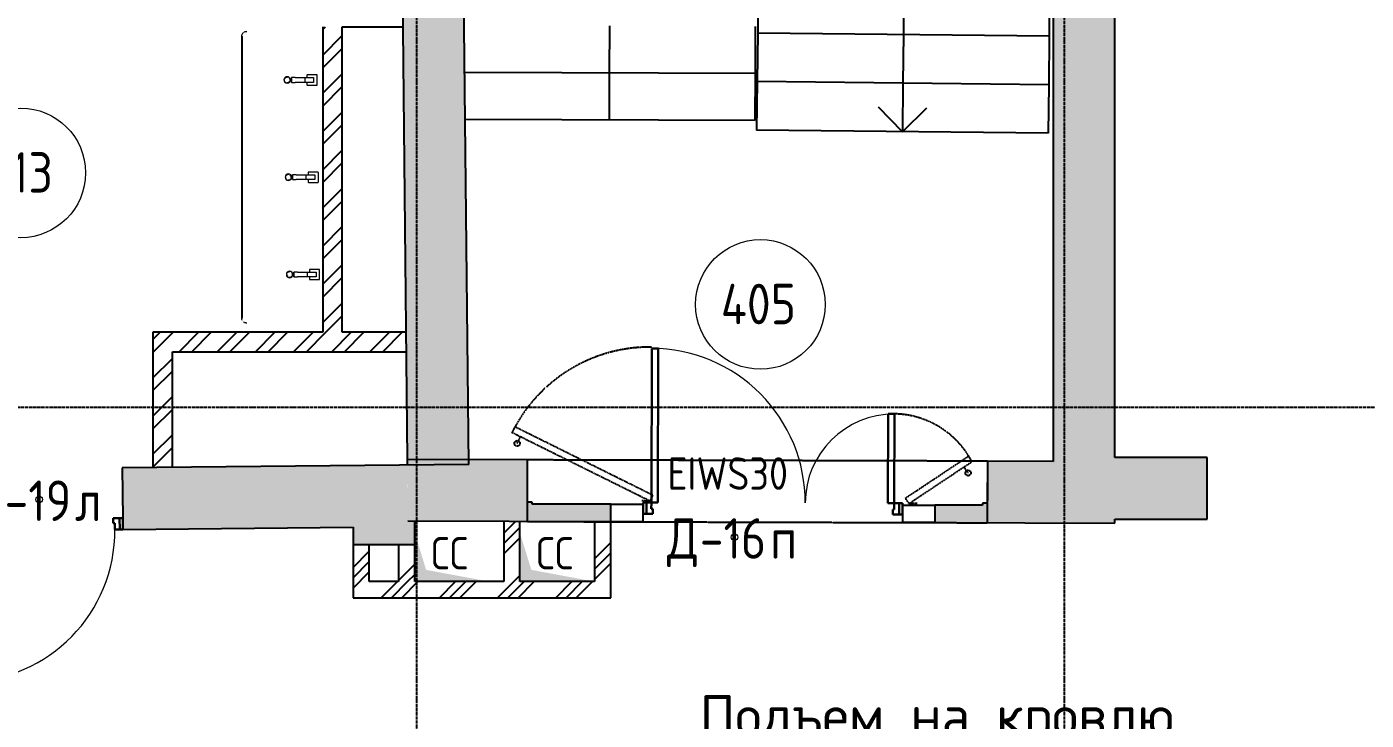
# Model space of a CAD drawing. Header units: millimetres. Extents: x -33838 to 476301, y -41806 to 120107.
# Drawn here: x 362757 to 371026, y 11475 to 15753 of the extents above; entities that cross this region are included whole.
import ezdxf
from ezdxf import colors
from ezdxf.entities.mleader import LeaderData, LeaderLine
from ezdxf.math import Vec2, Vec3

# ---------------------------------------------------------------- set-up
doc = ezdxf.new("R2010")
doc.units = ezdxf.units.MM
for name, pattern in [('ADSK_Линия сетки', [25, 20, -2.5, 0, -2.5]), ('ADSK_Сверху', [4.5, 3, -1.5]), ('ADSK_Штриховая_ш2 п1', [3, 2, -1])]:
    doc.linetypes.add(name, pattern=pattern)
for name, color, linetype, lineweight in [('Аннотация', 7, 'Continuous', 9), ('Двери', 251, 'Continuous', 18), ('Лестницы', 7, 'Continuous', 18), ('Марки дверей', 7, 'Continuous', 20), ('Марки помещений', 7, 'Continuous', 20), ('Сантехника', 251, 'Continuous', 18), ('Стрелки вверх', 7, 'Continuous', 18), ('Узлы', 7, 'Continuous', 18)]:
    doc.layers.add(name, color=color, linetype=linetype, lineweight=lineweight)
doc.layers.add('Линии', color=7, linetype='Continuous', lineweight=9, true_color=0x00a600)
doc.layers.add('Стены внутренние', color=5, linetype='Continuous', lineweight=18, true_color=0x0000ff)
doc.styles.add('GOST Common_1', font='GOST Common_0.ttf', dxfattribs={"width": 0.9, "height": 200})
doc.styles.add('GOST Common_2', font='GOST Common_0.ttf', dxfattribs={"width": 0.9, "height": 250})
doc.styles.add('ISOCPEUR', font='isocpeur.ttf', dxfattribs={"height": 250})
pattern_1 = [(45, (322754.53, 150), (-179.6051, 179.6051), []), (45, (322818.03, 150), (0, 359.2102), []), (45, (322691.03, 150), (0, 359.2102), [])]
pattern_2 = [(45, (322754.53, 150), (-117.8655, 117.8655), []), (45, (322833.11, 150), (-117.8655, 117.8655), [])]

# ---------------------------------------------------------------- blocks, each defined once
blk = doc.blocks.new('Раковина с 2-3 кранами для санузла - 500x1800 3 taps-2317887-04 План 4-го этажа')
at = {"layer": 'Сантехника'}
for p, q in [((-764.1, 503.1), (-763.2, 503.9)), ((1018.1, 499.1), (1018.9, 498.2)), ((-490, 189.1), (-460, 189.1)), ((-490, 189.1), (-490, 166.1)), ((-460, 189.1), (-490, 189.1)), ((-490, 106.5), (-490, 166.1)), ((-460, 166.1), (-460, 189.1)), ((-460, 166.1), (-460, 106.5)), ((110, 196.6), (140, 196.6)), ((110, 196.6), (110, 173.6)), ((140, 196.6), (110, 196.6)), ((110, 114), (110, 173.6)), ((140, 173.6), (140, 196.6)), ((140, 173.6), (140, 114)), ((710, 204.1), (740, 204.1)), ((710, 204.1), (710, 181.1)), ((740, 204.1), (710, 204.1)), ((710, 121.5), (710, 181.1)), ((740, 181.1), (740, 204.1)), ((740, 181.1), (740, 121.5)), ((-506.8, 91.2), (-506.8, 31.6)), ((-490, 93.1), (-504.9, 93.1)), ((-490, 71.5), (-490, 106.5)), ((-460, 106.5), (-490, 106.5)), ((-460, 106.5), (-460, 71.5)), ((-445.4, 93.1), (-460, 93.1)), ((-443.5, 31.6), (-443.5, 91.2)), ((93.2, 98.7), (93.2, 39.1)), ((109.5, 100.6), (95.1, 100.6)), ((110, 79), (110, 114)), ((140, 114), (110, 114)), ((140, 114), (140, 79)), ((154.6, 100.6), (140, 100.6)), ((156.5, 39.1), (156.5, 98.7)), ((693.2, 106.2), (693.2, 46.6)), ((710, 108.1), (695.1, 108.1)), ((710, 86.5), (710, 121.5)), ((740, 121.5), (710, 121.5)), ((710, 66.5), (710, 86.5)), ((740, 121.5), (740, 86.5)), ((754.6, 108.1), (740, 108.1)), ((740, 86.5), (740, 66.5)), ((756.5, 46.6), (756.5, 106.2)), ((-505.3, 30.1), (-445, 30.1)), ((-490, 51.5), (-490, 71.5)), ((-460, 51.5), (-490, 51.5)), ((-460, 71.5), (-460, 51.5)), ((94.7, 37.6), (155, 37.6)), ((110, 59), (110, 79)), ((140, 59), (110, 59)), ((140, 79), (140, 59)), ((694.7, 45.1), (755, 45.1)), ((740, 66.5), (710, 66.5))]:
    blk.add_line(p, q, dxfattribs=at)
at = {"layer": 'Сантехника', "flags": 128}
for points in [[(-770.4, 495.9), (-769.8, 496.9), (-769.1, 497.9), (-768.3, 498.9), (-767.6, 499.8)], [(-758.1, 507), (-757, 507.5), (-755.9, 508), (-754.7, 508.4)], [(-752.4, 509.1), (-751.3, 509.3), (-750.1, 509.6), (-748.9, 509.7), (-747.7, 509.9), (-746.5, 510), (-745.3, 510), (-745, 510)], [(995, 510), (996.2, 510), (997.4, 509.9), (998.6, 509.8), (999.8, 509.6), (1001, 509.4), (1002.1, 509.1)], [(1004.4, 508.5), (1005.6, 508.1), (1006.7, 507.6), (1007.8, 507.1), (1008.9, 506.6)], [(1010.9, 505.4), (1011.9, 504.8), (1012.9, 504.1), (1013.9, 503.3), (1014.8, 502.6)], [(-775, 480), (-775, 481.2), (-774.9, 482.4), (-774.8, 483.6), (-774.6, 484.8), (-774.4, 486), (-774.1, 487.1)], [(-773.5, 489.4), (-773.1, 490.6), (-772.6, 491.7), (-772.1, 492.8), (-771.6, 493.9)], [(1022, 493.1), (1022.5, 492), (1023, 490.9), (1023.4, 489.7)], [(1024.1, 487.4), (1024.3, 486.3), (1024.6, 485.1), (1024.7, 483.9), (1024.9, 482.7), (1025, 481.5), (1025, 480.3), (1025, 480)]]:
    blk.add_lwpolyline(points, dxfattribs=at)
at = {"layer": 'Сантехника'}
for centre, radius, start, end in [((725, 230), 20, 0, 180), ((725, 230), 18.2, 95.84531, 146.66266), ((725, 230), 18.2, 85.13096, 94.18327), ((-475, 215), 20, 0, 180), ((-475, 215), 20, 180, 360), ((-475, 215), 18.2, 165.15778, 180), ((-475, 215), 18.2, 180, 191.34075), ((-475, 215), 16.3, 175.36727, 180), ((-475, 215), 16.3, 175.36727, 180), ((-475, 215), 16.3, 180, 198.62064), ((-475, 215), 16.3, 180, 198.62064), ((-475, 215), 18.2, 208.98332, 219.73377), ((-475, 215), 18.2, 95.84531, 146.66266), ((-475, 215), 16.3, 216.87489, 225), ((-475, 215), 16.3, 216.87489, 225), ((-475, 215), 18.2, 225, 229.4056), ((-475, 215), 18.2, 232.75928, 242.71908), ((-475, 215), 18.2, 265.13096, 274.18327), ((-475, 215), 18.2, 85.13096, 94.18327), ((-475, 215), 18.2, 275.84531, 326.66266), ((-475, 215), 18.2, 52.75928, 62.71908), ((-475, 215), 16.3, 36.87489, 45), ((-475, 215), 16.3, 36.87489, 45), ((-475, 215), 18.2, 45, 49.4056), ((-475, 215), 18.2, 28.98332, 39.73377), ((-475, 215), 16.3, 0, 18.62064), ((-475, 215), 16.3, 0, 18.62064), ((-475, 215), 16.3, 355.36727, 360), ((-475, 215), 16.3, 355.36727, 360), ((-475, 215), 18.2, 345.15778, 360), ((-475, 215), 18.2, 0, 10.1859), ((125, 222.5), 20, 0, 180), ((125, 222.5), 20, 180, 360), ((125, 222.5), 18.2, 165.15778, 180), ((125, 222.5), 18.2, 180, 191.34075), ((125, 222.5), 16.3, 175.36727, 180), ((125, 222.5), 16.3, 175.36727, 180), ((125, 222.5), 16.3, 180, 197.96836), ((125, 222.5), 16.3, 180, 197.96836), ((125, 222.5), 18.2, 208.98332, 219.73377), ((125, 222.5), 18.2, 95.84531, 146.66266), ((125, 222.5), 16.3, 216.87489, 225), ((125, 222.5), 16.3, 216.87489, 225), ((125, 222.5), 18.2, 225, 229.4056), ((125, 222.5), 18.2, 232.75928, 242.71908), ((125, 222.5), 18.2, 265.13096, 274.18327), ((125, 222.5), 18.2, 85.13096, 94.18327), ((125, 222.5), 18.2, 275.84531, 326.66266), ((125, 222.5), 18.2, 52.75928, 62.71908), ((125, 222.5), 16.3, 36.87489, 45), ((125, 222.5), 16.3, 36.87489, 45), ((125, 222.5), 18.2, 45, 49.4056), ((125, 222.5), 18.2, 28.98332, 39.73377), ((125, 222.5), 16.3, 0, 18.62064), ((125, 222.5), 16.3, 0, 18.62064), ((125, 222.5), 16.3, 355.36727, 360), ((125, 222.5), 16.3, 355.36727, 360), ((125, 222.5), 18.2, 345.15778, 360), ((125, 222.5), 18.2, 0, 11.34075), ((725, 230), 20, 180, 360), ((725, 230), 18.2, 165.15778, 180), ((725, 230), 18.2, 180, 191.34075), ((725, 230), 16.3, 175.36727, 180), ((725, 230), 16.3, 175.36727, 180), ((725, 230), 16.3, 180, 198.62064), ((725, 230), 16.3, 180, 198.62064), ((725, 230), 18.2, 208.98332, 219.73377), ((725, 230), 18.2, 222.32911, 229.4056), ((725, 230), 16.3, 216.87489, 225), ((725, 230), 16.3, 216.87489, 225), ((725, 230), 18.2, 232.75928, 242.71908), ((725, 230), 18.2, 265.13096, 274.18327), ((725, 230), 18.2, 275.84531, 326.66266), ((725, 230), 18.2, 52.75928, 62.71908), ((725, 230), 16.3, 36.87489, 45), ((725, 230), 16.3, 36.87489, 45), ((725, 230), 18.2, 45, 49.4056), ((725, 230), 18.2, 28.98332, 39.73377), ((725, 230), 16.3, 0, 18.62064), ((725, 230), 16.3, 0, 18.62064), ((725, 230), 16.3, 355.36727, 360), ((725, 230), 16.3, 355.36727, 360), ((725, 230), 18.2, 345.15778, 360), ((725, 230), 18.2, 0, 11.34075), ((-504.9, 91.2), 1.87, 90, 180), ((-504.9, 91.2), 1.87, 120, 150), ((-504.9, 91.2), 1.87, 120, 150), ((-504.9, 91.2), 1.87, 120, 150), ((-445.4, 91.2), 1.87, 0, 90), ((-445.4, 91.2), 1.87, 30, 60), ((-445.4, 91.2), 1.87, 30, 60), ((-445.4, 91.2), 1.87, 30, 60), ((95.1, 98.7), 1.87, 90, 180), ((95.1, 98.7), 1.87, 120, 150), ((95.1, 98.7), 1.87, 120, 150), ((95.1, 98.7), 1.87, 120, 150), ((154.6, 98.7), 1.87, 0, 90), ((154.6, 98.7), 1.87, 30, 60), ((154.6, 98.7), 1.87, 30, 60), ((154.6, 98.7), 1.87, 30, 60), ((695.1, 106.2), 1.87, 90, 180), ((695.1, 106.2), 1.87, 120, 150), ((695.1, 106.2), 1.87, 120, 150), ((695.1, 106.2), 1.87, 120, 150), ((754.6, 106.2), 1.87, 0, 90), ((754.6, 106.2), 1.87, 30, 60), ((754.6, 106.2), 1.87, 30, 60), ((754.6, 106.2), 1.87, 30, 60), ((-505.3, 31.6), 1.49, 180, 270), ((-445, 31.6), 1.49, 270, 360), ((94.7, 39.1), 1.49, 180, 270), ((155, 39.1), 1.49, 270, 360), ((694.7, 46.6), 1.49, 180, 270), ((755, 46.6), 1.49, 270, 360)]:
    blk.add_arc(centre, radius, start, end, dxfattribs=at)
blk = doc.blocks.new('AC_Дверь_Однопольная - Д-19л 1030х2200h-1983133-04 План 4-го этажа')
at = {"layer": 'Двери', "lineweight": 30}
for p, q in [((465, 1120), (425, 1120)), ((425, 1120), (425, 190)), ((465, 190), (465, 1120)), ((-495, 190), (-515, 190)), ((-515, 190), (-515, 120)), ((-465, 190), (-495, 190)), ((-495, 190), (-495, 120)), ((-495, 120), (-495, 190)), ((-465, 150), (-465, 190)), ((425, 190), (465, 190)), ((495, 190), (465, 190)), ((465, 190), (465, 150)), ((495, 120), (495, 190)), ((515, 190), (495, 190)), ((495, 190), (495, 120)), ((515, 120), (515, 190)), ((-515, 120), (-495, 120)), ((-495, 120), (-455, 120)), ((-455, 150), (-465, 150)), ((-455, 120), (-455, 150)), ((465, 150), (455, 150)), ((455, 150), (455, 120)), ((455, 120), (495, 120)), ((495, 120), (515, 120))]:
    blk.add_line(p, q, dxfattribs=at)
at = {"layer": 'Двери'}
blk.add_arc((465, 190), 930, 90, 180, dxfattribs=at)
blk = doc.blocks.new('AC_Дверь_Двупольная - Д-16п 1500х2200h 2-2315479-04 План 4-го этажа')
at = {"layer": 'Двери', "lineweight": 30}
for p, q in [((-750, 1010), (-710, 1010)), ((-750, 60), (-750, 1010)), ((-710, 1010), (-710, 60)), ((750, 610), (710, 610)), ((710, 610), (710, 60)), ((750, 60), (750, 610)), ((-800, 60), (-780, 60)), ((-800, -10), (-800, 60)), ((-780, 60), (-750, 60)), ((-780, -10), (-780, 60)), ((-780, 60), (-780, -10)), ((-710, 60), (-750, 60)), ((-750, 60), (-750, 20)), ((-750, 20), (-740, 20)), ((-740, 20), (-740, -10)), ((710, 60), (750, 60)), ((750, 20), (740, 20)), ((740, 20), (740, -10)), ((780, 60), (750, 60)), ((750, 60), (750, 20)), ((780, -10), (780, 60)), ((800, 60), (780, 60)), ((780, 60), (780, -10)), ((800, -10), (800, 60)), ((-780, -10), (-800, -10)), ((-740, -10), (-780, -10)), ((740, -10), (780, -10)), ((780, -10), (800, -10))]:
    blk.add_line(p, q, dxfattribs=at)
at = {"layer": 'Двери'}
for centre, radius, start, end in [((-750, 60), 950, 360, 90), ((750, 60), 550, 90, 180)]:
    blk.add_arc(centre, radius, start, end, dxfattribs=at)
blk = doc.blocks.new('ADSK_Марка_Помещение_ОдноЗначение - Номер-247393-04 План 4-го этажа')
at = {"layer": 'Марки помещений'}
blk.add_circle((0, 0), 4, dxfattribs=at)
blk = doc.blocks.new('ADSK_Марка_Дверь - Типоразмер_ADSK_Марка-58376-04 План 4-го этажа')
at = {"layer": 'Марки дверей', "lineweight": 9}
blk.add_circle((0, 0), 0.2, dxfattribs=at)

msp = doc.modelspace()

# ---------------------------------------------------------------- hatches: boundary and pattern name
at = {"layer": 'Стены внутренние', "lineweight": 25, "true_color": 0x636466}
for points in [[(365486.48361, 13052.17776), (365408.22028, 20574.05859), (365028.19971, 20574.05859), (365106.14777, 13082.47853), (365445.02736, 13055.48051)], [(369474.38681, 12690.79193), (369474.38681, 20545.02004), (369296.56933, 20545.84105), (369295.89593, 20574.05859), (369094.38681, 20574.05859), (369094.38681, 12691.80844), (369367.75838, 12691.07716)], [(365847.85535, 12700.49307), (365848.87187, 13080.49171), (365486.18901, 13080.49171), (365486.48361, 13052.17776), (365106.14777, 13082.47853), (365110.1017, 12702.4666), (365801.49686, 12700.61708)], [(369094.38681, 12691.80844), (369094.38681, 13071.8098), (368687.89055, 13071.8098), (368687.19795, 12692.89769)], [(364772.10836, 12558.14186), (365152.10836, 12558.14186), (365152.10836, 12702.35423), (365110.1017, 12702.4666), (365106.14777, 13048.53149), (364772.10836, 13045.32907), (364772.10836, 12631.26895)]]:
    msp.add_hatch(color=251, dxfattribs=at).paths.add_polyline_path(points)
h = msp.add_hatch(dxfattribs=at)
h.set_pattern_fill('FP_2', color=251, style=0, pattern_type=2)
h.set_pattern_definition(pattern_2)
h.paths.add_polyline_path([(364658.55917, 13868.09966), (364704.88378, 13868.09966), (364704.88378, 15752.96205), (364584.88378, 15752.96205), (364584.88378, 13868.09966)])
h = msp.add_hatch(dxfattribs=at)
h.set_pattern_fill('FP_2', color=251, style=0, pattern_type=2)
h.set_pattern_definition(pattern_2)
h.paths.add_polyline_path([(363536.14777, 13033.47997), (363656.14777, 13034.6304), (363656.14777, 13868.09966), (363536.14777, 13868.09966), (363536.14777, 13045.32907)])
h = msp.add_hatch(dxfattribs=at)
h.set_pattern_fill('FP_2', color=251, style=0, pattern_type=2)
h.set_pattern_definition(pattern_2)
h.paths.add_polyline_path([(365028.19971, 13748.09966), (365099.22214, 13748.09966), (365097.97357, 13868.09966), (363656.14777, 13868.09966), (363656.14777, 13748.09966), (364940.144, 13748.09966)])
h = msp.add_hatch(color=251, dxfattribs=at)
h.paths.add_polyline_path([(371747.75806, 12714.66874), (372153.57364, 12714.66874), (372154.42304, 13094.66874), (371748.09509, 13094.66874), (371747.7638, 12721.14339)])
h.paths.add_polyline_path([(369474.38681, 12714.66874), (370044.77314, 12714.66874), (370045.11017, 13094.66874), (369474.38681, 13094.66874), (369474.38681, 12721.14339)])
h = msp.add_hatch(color=251, dxfattribs=at)
h.paths.add_polyline_path([(362006.43934, 12638.79725), (362320.9743, 12641.81268), (362317.33142, 13021.79522), (362006.43934, 13018.81471), (362006.43934, 12683.93065)])
h.paths.add_polyline_path([(363350.92697, 12651.6868), (364772.10836, 12665.31161), (364772.10836, 13045.32907), (363347.28409, 13031.66934), (363350.61304, 12684.43208)])
h = msp.add_hatch(color=251, dxfattribs=at)
h.paths.add_polyline_path([(368686.87694, 12692.89855), (368686.87694, 12812.89898), (368657.19784, 12812.89812), (368657.16595, 12800.97842), (368363.01163, 12800.97842), (368362.72483, 12693.76568)])
h.paths.add_polyline_path([(366362.73199, 12699.11575), (366362.73199, 12807.11614), (365878.14415, 12808.41243), (365878.14415, 12820.41248), (365848.17636, 12820.49264), (365848.87187, 12700.49035), (366251.49686, 12699.41331)])
h = msp.add_hatch(dxfattribs=at)
h.set_pattern_fill('FP_1', color=251, style=0, pattern_type=2)
h.set_pattern_definition(pattern_1)
h.paths.add_polyline_path([(365801.30673, 12330.56359), (365801.49686, 12331.44633), (365801.49686, 12700.61708), (365701.49686, 12700.88459), (365701.49686, 12330.56359)])
h = msp.add_hatch(dxfattribs=at)
h.set_pattern_fill('FP_1', color=251, style=0, pattern_type=2)
h.set_pattern_definition(pattern_1)
h.paths.add_polyline_path([(366363.01762, 12230.56359), (366362.73199, 12699.11575), (366263.01762, 12699.11575), (366263.01762, 12230.56359), (366348.47588, 12230.56359)])
h = msp.add_hatch(dxfattribs=at)
h.set_pattern_fill('FP_1', color=251, style=0, pattern_type=2)
h.set_pattern_definition(pattern_1)
h.paths.add_polyline_path([(364872.10836, 12230.56359), (364872.10836, 12558.14186), (364772.10836, 12558.14186), (364772.10836, 12230.56359)])
h = msp.add_hatch(dxfattribs=at)
h.set_pattern_fill('FP_1', color=251, style=0, pattern_type=2)
h.set_pattern_definition(pattern_1)
h.paths.add_polyline_path([(365151.22563, 12330.56359), (365152.10836, 12331.44633), (365152.10836, 12558.14186), (365052.10836, 12558.14186), (365052.10836, 12330.56359), (365078.34969, 12330.56359)])
h = msp.add_hatch(dxfattribs=at)
h.set_pattern_fill('FP_1', color=251, style=0, pattern_type=2)
h.set_pattern_definition(pattern_1)
h.paths.add_polyline_path([(364872.10836, 12230.56359), (366263.01762, 12230.56359), (366263.01762, 12330.56359), (364872.10836, 12330.56359)])
at = {"layer": 'Узлы', "lineweight": 25, "true_color": 0x636466}
for points in [[(365222.81904, 12331.44633), (365602.10836, 12331.44633), (365222.81904, 12402.157), (365152.10836, 12631.26895), (365152.10836, 12331.44633)], [(366066.48328, 12331.44633), (366251.49686, 12331.44633), (365872.20754, 12402.157), (365801.49686, 12631.26895), (365801.49686, 12331.44633), (365872.20754, 12331.44633)]]:
    msp.add_hatch(color=251, dxfattribs=at).paths.add_polyline_path(points)

# ---------------------------------------------------------------- linework, layer by layer
at = {"linetype": 'ADSK_Линия сетки', "lineweight": 25}
for p, q in [((369164.44493, -2753.38365), (369164.44493, 44684.78674)), ((365164.44493, -2753.38365), (365164.44493, 21818.8012)), ((311668.30983, 13406.78828), (379896.25284, 13406.78828))]:
    msp.add_line(p, q, dxfattribs=at)
at = {"color": 251, "lineweight": 25, "true_color": 0x636466}
msp.add_line((364084.88378, 15694.96205), (364084.88378, 13954.96205), dxfattribs=at)
at = {"layer": 'Лестницы', "color": 251, "lineweight": 25, "true_color": 0x636466}
for p, q in [((367272.61487, 16014.52546), (367269.42806, 15714.64239)), ((369072.51324, 15995.3982), (369069.32643, 15695.51513)), ((367255.67061, 15466.52227), (367256.6724, 15755.82054)), ((367269.42806, 15714.64239), (367266.24124, 15414.75932)), ((369069.32643, 15695.51513), (367269.42806, 15714.64239)), ((369069.32643, 15695.51513), (367269.42806, 15714.64239)), ((369069.32643, 15695.51513), (369066.13961, 15395.63206)), ((365461.29829, 15472.73585), (367255.67061, 15466.52227)), ((365461.29829, 15472.73585), (367255.67061, 15466.52227)), ((367254.66883, 15177.22401), (367255.67061, 15466.52227)), ((367266.24124, 15414.75932), (367263.05443, 15114.87625)), ((369066.13961, 15395.63206), (367266.24124, 15414.75932)), ((369066.13961, 15395.63206), (367266.24124, 15414.75932)), ((369066.13961, 15395.63206), (369062.9528, 15095.74899)), ((365464.30852, 15183.42369), (367254.66883, 15177.22401)), ((365464.30852, 15183.42369), (367254.66883, 15177.22401)), ((369062.9528, 15095.74899), (367263.05443, 15114.87625))]:
    msp.add_line(p, q, dxfattribs=at)
at = {"layer": 'Линии', "color": 251, "linetype": 'ADSK_Штриховая_ш2 п1', "lineweight": 25, "true_color": 0x636466}
for p, q in [((365770.36284, 13284.65597), (365752.59314, 13248.8197)), ((366603.70446, 12826.78947), (365752.59314, 13248.8197)), ((366621.47416, 12862.62573), (365770.36284, 13284.65597)), ((365784.92318, 13182.56015), (365804.91409, 13222.87595)), ((368181.48067, 12844.75818), (368570.16982, 13103.24839)), ((368203.63094, 12811.45104), (368592.32009, 13069.94125)), ((368592.32009, 13069.94125), (368570.16982, 13103.24839)), ((368568.61072, 13000.13132), (368543.69167, 13037.60185)), ((366603.70446, 12826.78947), (366553.70676, 12827.26879)), ((366621.47416, 12862.62573), (366603.70446, 12826.78947)), ((368203.63094, 12811.45104), (368181.48067, 12844.75818)), ((368253.62864, 12810.97171), (368203.63094, 12811.45104))]:
    msp.add_line(p, q, dxfattribs=at)
for centre in [(365784.92318, 13182.56015), (368568.61072, 13000.13132)]:
    msp.add_circle(centre, 17, dxfattribs=at)
for centre, radius, start, end in [((366603.70446, 12826.78947), 950, 89.387676112, 153.625125165), ((368103.66724, 12812.42757), 552.35396, 27.788645951, 90)]:
    msp.add_arc(centre, radius, start, end, dxfattribs=at)
at = {"layer": 'Стены внутренние', "color": 251, "lineweight": 25, "true_color": 0x636466}
for p, q in [((365028.19971, 20574.05859), (365106.14777, 13082.47853)), ((365486.48361, 13052.17776), (365408.22028, 20574.05859)), ((369094.38681, 20574.05859), (369094.38681, 13071.8098)), ((369474.38681, 13094.66874), (369474.38681, 20545.02004)), ((364584.88378, 15752.96205), (364584.88378, 13868.09966)), ((364704.88378, 13868.09966), (364704.88378, 15752.96205)), ((364704.88378, 15752.96205), (365078.36204, 15752.96205)), ((363536.14777, 13868.09966), (363536.14777, 13033.47997)), ((364584.88378, 13868.09966), (363536.14777, 13868.09966)), ((365097.97357, 13868.09966), (364704.88378, 13868.09966)), ((363656.14777, 13034.6304), (363656.14777, 13748.09966)), ((363656.14777, 13748.09966), (365099.22214, 13748.09966)), ((365848.87187, 13080.49171), (365106.14777, 13082.47853)), ((365106.14777, 13082.47853), (365106.50094, 13048.53488)), ((365848.17636, 12820.49264), (365848.87187, 13080.49171)), ((368687.89346, 13072.89719), (368687.19795, 12812.89812)), ((369094.38681, 13071.8098), (368687.89346, 13072.89719)), ((370045.11017, 13094.66874), (369474.38681, 13094.66874)), ((370044.77314, 12714.66874), (370045.11017, 13094.66874)), ((365486.48361, 13052.17776), (363347.28409, 13031.66934)), ((363347.28409, 13031.66934), (363350.25591, 12721.68358)), ((365878.17625, 12820.41239), (365848.17636, 12820.49264)), ((365878.14415, 12808.41243), (365878.17625, 12820.41239)), ((366363.02089, 12807.11537), (365878.14415, 12808.41243)), ((366362.73199, 12699.11575), (366363.02089, 12807.11537)), ((366363.02089, 12807.11537), (366563.02017, 12806.58036)), ((366562.73127, 12698.58074), (366562.86502, 12748.58057)), ((368162.8593, 12744.3005), (368162.72555, 12694.30068)), ((368163.01445, 12802.3003), (368363.01373, 12801.76529)), ((368363.01373, 12801.76529), (368362.72483, 12693.76568)), ((368657.16595, 12800.97842), (368363.01373, 12801.76529)), ((368657.19805, 12812.97837), (368657.16595, 12800.97842)), ((368687.19795, 12812.89812), (368657.19805, 12812.97837)), ((363350.92697, 12651.6868), (364772.10836, 12665.31161)), ((364772.10836, 12665.31161), (364772.10836, 12230.56359)), ((366363.01762, 12699.11499), (365110.1017, 12702.4666)), ((365152.10836, 12330.56359), (365152.10836, 12702.35423)), ((365701.49686, 12700.88459), (365701.49686, 12330.56359)), ((365801.49686, 12330.56359), (365801.49686, 12700.61708)), ((366263.01762, 12699.38249), (366263.01762, 12330.56359)), ((366363.01762, 12230.56359), (366363.01762, 12699.11499)), ((366562.73127, 12698.58074), (366363.01762, 12699.11499)), ((368362.72483, 12693.76568), (368162.72555, 12694.30068)), ((368362.72483, 12693.76568), (369474.38681, 12690.79193)), ((369474.38681, 12690.79193), (369474.38681, 12714.66874)), ((369474.38681, 12714.66874), (370044.77314, 12714.66874)), ((364772.10836, 12558.14186), (365152.10836, 12558.14186)), ((364872.10836, 12330.56359), (364872.10836, 12558.14186)), ((365052.10836, 12558.14186), (365052.10836, 12330.56359)), ((365052.10836, 12330.56359), (364872.10836, 12330.56359)), ((365701.49686, 12330.56359), (365152.10836, 12330.56359)), ((366263.01762, 12330.56359), (365801.49686, 12330.56359)), ((364772.10836, 12230.56359), (366363.01762, 12230.56359))]:
    msp.add_line(p, q, dxfattribs=at)
at = {"layer": 'Стены внутренние', "color": 251, "linetype": 'ADSK_Сверху', "lineweight": 25, "true_color": 0x636466}
for p, q in [((365847.85535, 12700.49307), (365848.87187, 13080.49171)), ((368687.89346, 13072.89719), (365848.87187, 13080.49171)), ((368687.89346, 13072.89719), (368686.87694, 12692.89855)), ((365847.85535, 12700.49307), (368686.87694, 12692.89855))]:
    msp.add_line(p, q, dxfattribs=at)
at = {"layer": 'Стрелки вверх', "color": 251, "lineweight": 25, "true_color": 0x636466}
for p, q in [((368172.56406, 16004.96183), (368169.37724, 15705.07876)), ((366355.67601, 15469.63878), (366356.6778, 15758.93705)), ((368169.37724, 15705.07876), (368166.19043, 15405.19569)), ((366354.67422, 15180.34052), (366355.67601, 15469.63878)), ((368166.19043, 15405.19569), (368163.00361, 15105.31262)), ((368163.00361, 15105.31262), (368014.60602, 15256.89809)), ((368163.00361, 15105.31262), (368314.58908, 15253.71022))]:
    msp.add_line(p, q, dxfattribs=at)

# ---------------------------------------------------------------- block references
at = {"layer": 'Двери', "color": 251, "lineweight": 25, "true_color": 0x636466}
for name, p, rotation in [('AC_Дверь_Двупольная - Д-16п 1500х2200h 2-2315479-04 План 4-го этажа', (367362.88891, 12756.4405), 359.8467314130274), ('AC_Дверь_Однопольная - Д-19л 1030х2200h-1983133-04 План 4-го этажа', (362834.1292, 12836.74101), 180.5492755352822)]:
    msp.add_blockref(name, p, dxfattribs=dict(at, rotation=rotation))
at = {"layer": 'Марки дверей', "color": 251, "lineweight": 25, "true_color": 0x636466, "xscale": 99.99999999999993, "yscale": 99.99999999999993, "zscale": 99.99999999999993}
for p in [(362834.1292, 12836.74101), (367126.08223, 12603.92094)]:
    msp.add_blockref('ADSK_Марка_Дверь - Типоразмер_ADSK_Марка-58376-04 План 4-го этажа', p, dxfattribs=at)
at = {"layer": 'Марки помещений', "color": 251, "lineweight": 25, "true_color": 0x636466, "xscale": 99.99999999999993, "yscale": 99.99999999999993, "zscale": 99.99999999999993}
for p in [(362720.0696, 14851.80404), (367286.53145, 14039.77199)]:
    msp.add_blockref('ADSK_Марка_Помещение_ОдноЗначение - Номер-247393-04 План 4-го этажа', p, dxfattribs=at)
at = {"layer": 'Сантехника', "color": 251, "lineweight": 25, "true_color": 0x636466, "rotation": 90}
msp.add_blockref('Раковина с 2-3 кранами для санузла - 500x1800 3 taps-2317887-04 План 4-го этажа', (364594.88378, 14699.96205), dxfattribs=at)

# ---------------------------------------------------------------- texts
at = {"layer": 'Аннотация', "color": 251, "lineweight": 25, "true_color": 0x636466, "char_height": 200, "width": 317.46825, "attachment_point": 1, "style": 'GOST Common_1'}
for insert in [(365253.5066, 12605.0826), (365902.8951, 12605.0826)]:
    msp.add_mtext('СС', dxfattribs=dict(at, insert=insert))
at = {"layer": 'Марки дверей', "color": 251, "lineweight": 25, "true_color": 0x636466, "attachment_point": 1}
for s, insert, char_height, width, style in [('EIWS30', (366712.80296, 13096.33494), 200, 959.6199375, 'GOST Common_1'), ('-19', (362620.55617, 12953.7541), 250, 526.7086875, 'GOST Common_2'), ('\\fGOST Common|b0|i0|c204|p34|;\\W.9;л', (363055.1343, 12953.7541), 250, 194.8100625, 'GOST Common_2'), ('\\fGOST Common|b0|i0|c204|p34|;\\W.9;Д', (366710.10296, 12720.93403), 250, 245.316375, 'GOST Common_2'), ('-16', (366912.50921, 12720.93403), 250, 526.7086875, 'GOST Common_2'), ('\\fGOST Common|b0|i0|c204|p34|;\\W.9;п', (367347.08733, 12720.93403), 250, 194.8100625, 'GOST Common_2')]:
    msp.add_mtext(s, dxfattribs=dict(at, insert=insert, char_height=char_height, width=width, style=style))
at = {"layer": 'Марки помещений', "color": 251, "lineweight": 25, "true_color": 0x636466, "char_height": 250, "attachment_point": 1, "style": 'GOST Common_2'}
for s, insert, width in [('413', (362499.11234, 14979.52912), 548.35425), ('405', (367041.72419, 14167.49706), 606.07575)]:
    msp.add_mtext(s, dxfattribs=dict(at, insert=insert, width=width))

# ---------------------------------------------------------------- leaders
at = {"ltscale": 10}
ml = msp.add_multileader_mtext('Standard', dxfattribs=at)
ml.set_content('Подъем на кровлю', color=256, style='ISOCPEUR')
ml.set_leader_properties()
ml.build(insert=Vec2(0, 0))
ml.multileader.update_dxf_attribs({"text_left_attachment_type": 6, "text_right_attachment_type": 6, "dogleg_length": 0.36, "arrow_head_size": 0.18})
ctx = ml.context
ctx.base_point, ctx.char_height, ctx.arrow_head_size, ctx.landing_gap_size, ctx.plane_origin = Vec3(366988.95253, 11303.61751), 250, 0.18, 0.09, Vec3(371025.70532, 9836.47841)
ctx.left_attachment, ctx.right_attachment, ctx.text_align_type = 6, 6, 2
notes = []
notes.append((ctx, [(1, (1, 1, 0), (369839.49253, 11303.61751), (-1, 0), 0.36, [(0, [(371025.70532, 9836.47841)], 0, [])])]))
ctx.mtext.insert, ctx.mtext.alignment, ctx.mtext.flow_direction = Vec3(369839.04253, 11628.61751), 3, 5
for ctx, leaders in notes:
    for number, flags, end, landing, length, lines in leaders:
        leader = LeaderData()
        leader.index, (leader.has_last_leader_line, leader.has_dogleg_vector, leader.attachment_direction) = number, flags
        leader.last_leader_point, leader.dogleg_vector, leader.dogleg_length = Vec3(end), Vec3(landing), length
        for number, points, colour, breaks in lines:
            line = LeaderLine()
            line.index, line.vertices, line.color, line.breaks = number, Vec3.list(points), colors.encode_raw_color(colour), breaks
            leader.lines.append(line)
        ctx.leaders.append(leader)

doc.saveas('drawing.dxf')
